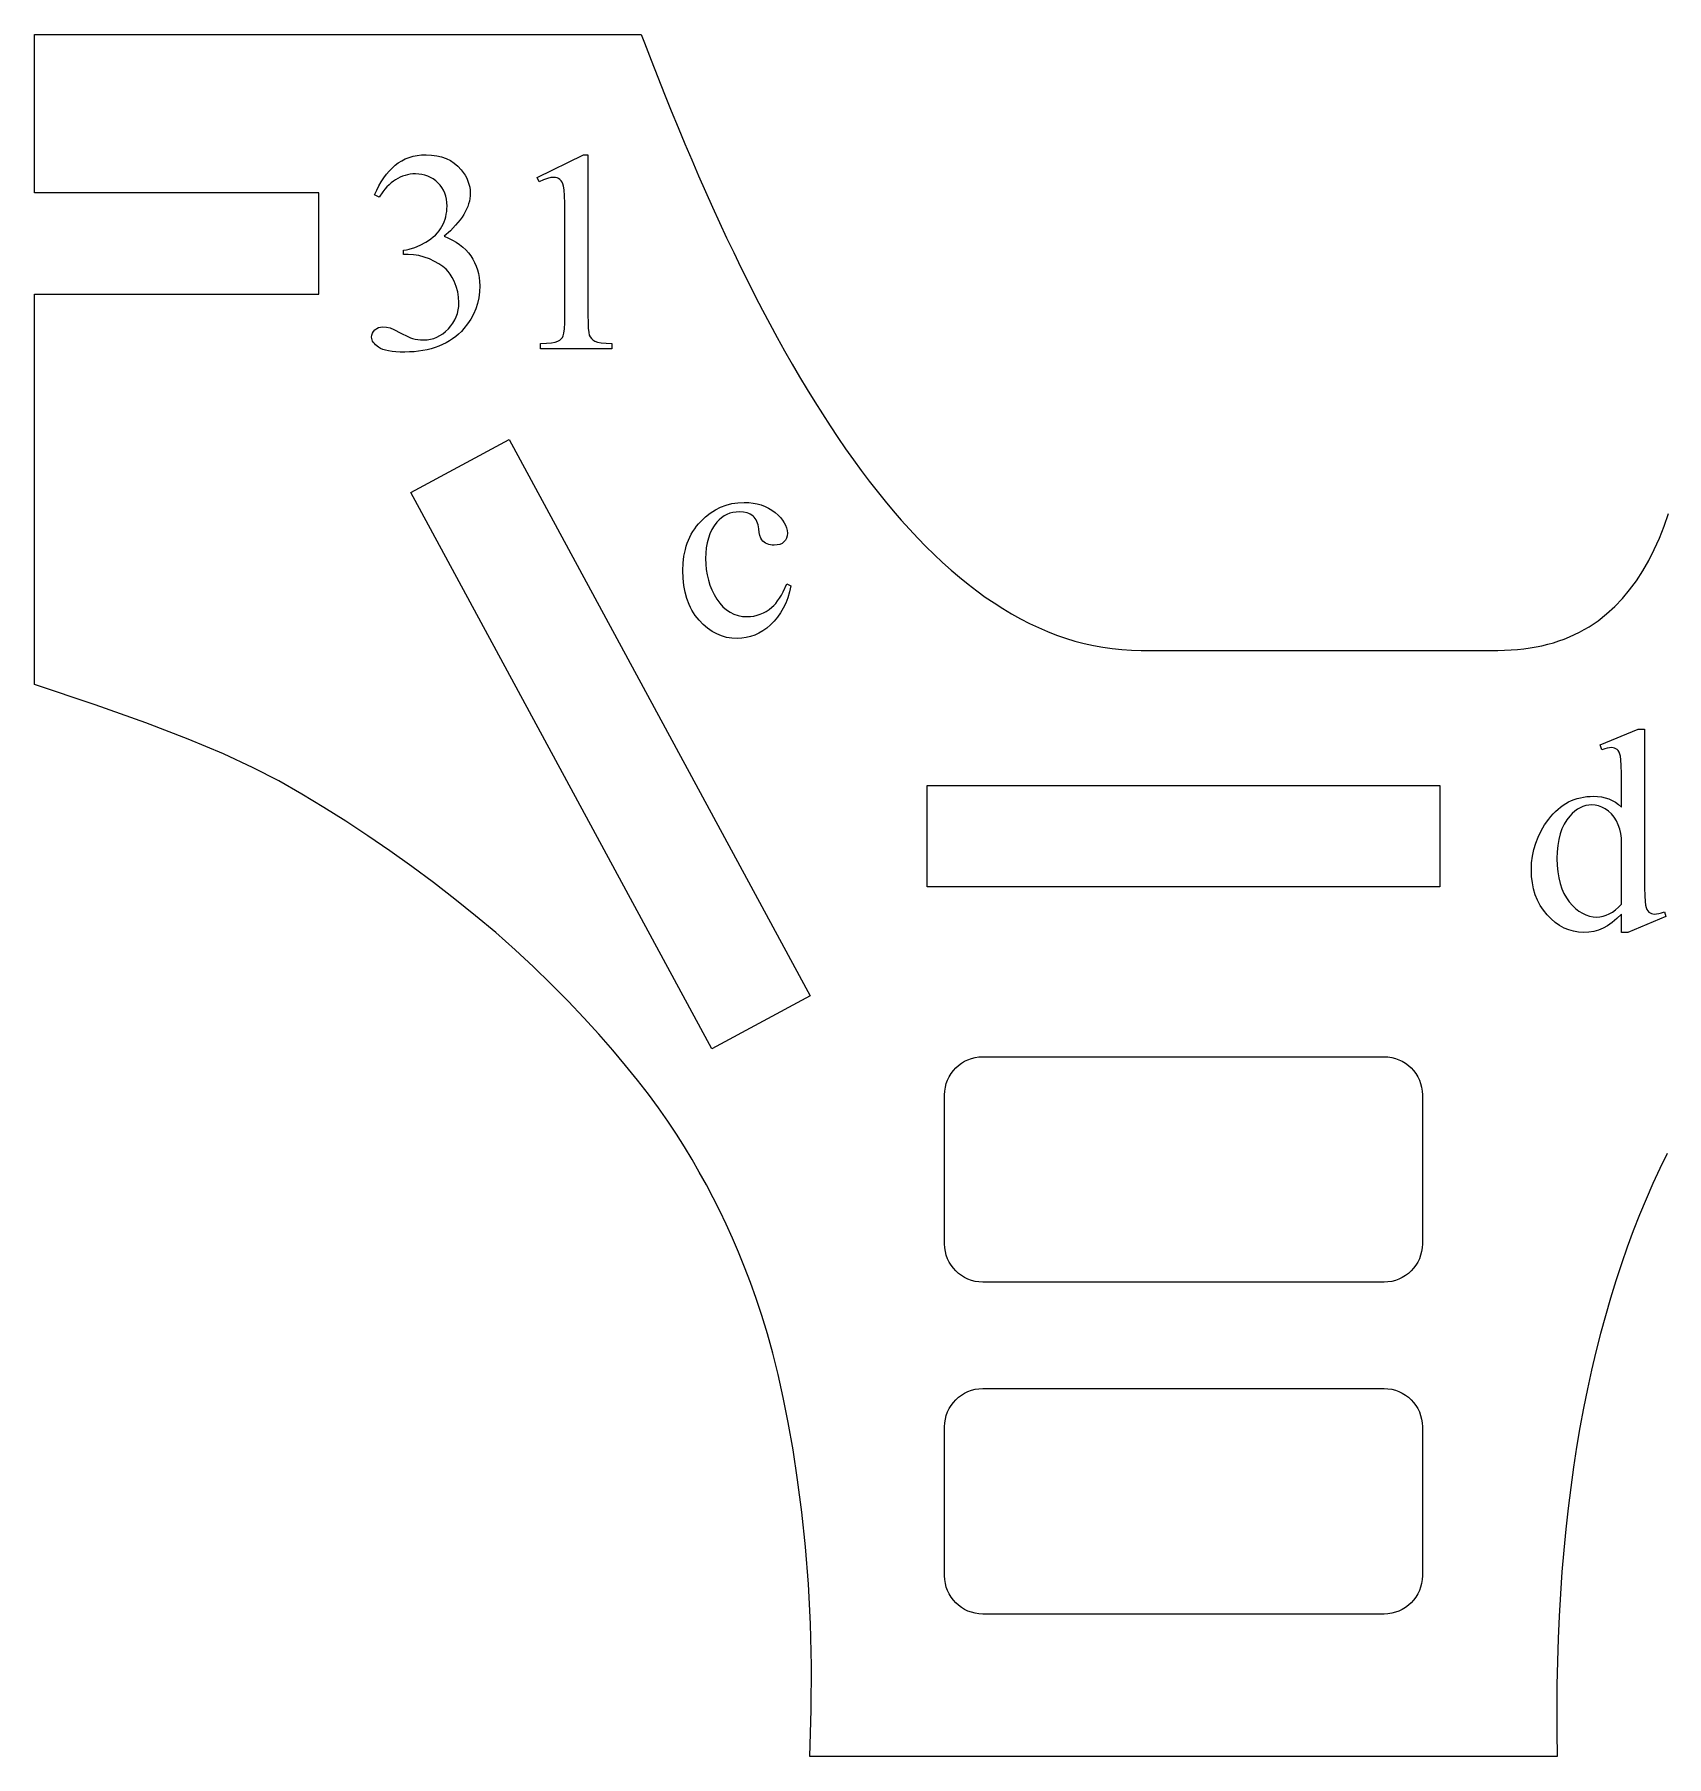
# Model space of a CAD drawing. Extents: x -27 to 581, y 232 to 579.
# Drawn here: x 382.6 to 432.1, y 320.7 to 373 of the extents above; entities that cross this region are included whole.
import ezdxf

# ---------------------------------------------------------------- set-up
doc = ezdxf.new("R2010")
doc.units = 0
doc.header["$MEASUREMENT"] = 0
doc.layers.get('0').update_dxf_attribs({"linetype": 'CONTINUOUS'})

msp = doc.modelspace()

# ---------------------------------------------------------------- linework, layer by layer
at = {"color": 1, "ltscale": 0.120145}
msp.add_line((382.601135, 368.146393), (382.601135, 372.952209), dxfattribs=at)
at = {"color": 1, "ltscale": 0.459972}
msp.add_line((382.601135, 372.952209), (401, 372.952209), dxfattribs=at)
at = {"color": 1, "ltscale": 0.006889}
msp.add_line((401, 372.952209), (401.097565, 372.694519), dxfattribs=at)
at = {"color": 1, "ltscale": 0.014011}
msp.add_line((401.097565, 372.694519), (401.298706, 372.171417), dxfattribs=at)
at = {"color": 1, "ltscale": 0.013899}
msp.add_line((401.298706, 372.171417), (401.500977, 371.653564), dxfattribs=at)
at = {"color": 1, "ltscale": 0.013784}
msp.add_line((401.500977, 371.653564), (401.704376, 371.141113), dxfattribs=at)
at = {"color": 1, "ltscale": 0.013667}
msp.add_line((401.704376, 371.141113), (401.908905, 370.634155), dxfattribs=at)
at = {"color": 1, "ltscale": 0.013548}
msp.add_line((401.908905, 370.634155), (402.114594, 370.132782), dxfattribs=at)
at = {"color": 1, "ltscale": 0.013427}
msp.add_line((402.114594, 370.132782), (402.321442, 369.637146), dxfattribs=at)
at = {"color": 1, "ltscale": 0.013305}
msp.add_line((402.321442, 369.637146), (402.52948, 369.147278), dxfattribs=at)
at = {"color": 1, "ltscale": 0.01318}
msp.add_line((402.52948, 369.147278), (402.738708, 368.663361), dxfattribs=at)
at = {"color": 1, "ltscale": 0.013054}
msp.add_line((402.738708, 368.663361), (402.949127, 368.185455), dxfattribs=at)
at = {"color": 1, "ltscale": 0.215569}
for p, q in [((391.223877, 368.146393), (382.601135, 368.146393)), ((382.601135, 365.074402), (391.223877, 365.074402))]:
    msp.add_line(p, q, dxfattribs=at)
at = {"color": 1, "ltscale": 0.0768}
msp.add_line((391.223877, 365.074402), (391.223877, 368.146393), dxfattribs=at)
at = {"color": 1, "ltscale": 0.012927}
msp.add_line((402.949127, 368.185455), (403.160767, 367.713654), dxfattribs=at)
at = {"color": 1, "ltscale": 0.012798}
msp.add_line((403.160767, 367.713654), (403.373657, 367.248108), dxfattribs=at)
at = {"color": 1, "ltscale": 0.012666}
msp.add_line((403.373657, 367.248108), (403.587769, 366.78894), dxfattribs=at)
at = {"color": 1, "ltscale": 0.012534}
msp.add_line((403.587769, 366.78894), (403.803131, 366.336182), dxfattribs=at)
at = {"color": 1, "ltscale": 0.0124}
msp.add_line((403.803131, 366.336182), (404.019745, 365.889984), dxfattribs=at)
at = {"color": 1, "ltscale": 0.012264}
msp.add_line((404.019745, 365.889984), (404.237671, 365.45047), dxfattribs=at)
at = {"color": 1, "ltscale": 0.295752}
msp.add_line((382.601135, 353.244324), (382.601135, 365.074402), dxfattribs=at)
at = {"color": 1, "ltscale": 0.012127}
msp.add_line((404.237671, 365.45047), (404.456879, 365.017731), dxfattribs=at)
at = {"color": 1, "ltscale": 0.011989}
msp.add_line((404.456879, 365.017731), (404.677368, 364.591858), dxfattribs=at)
at = {"color": 1, "ltscale": 0.01185}
msp.add_line((404.677368, 364.591858), (404.8992, 364.172974), dxfattribs=at)
at = {"color": 1, "ltscale": 0.011709}
msp.add_line((404.8992, 364.172974), (405.122345, 363.761169), dxfattribs=at)
at = {"color": 1, "ltscale": 0.011568}
msp.add_line((405.122345, 363.761169), (405.346832, 363.356567), dxfattribs=at)
at = {"color": 1, "ltscale": 0.011425}
msp.add_line((405.346832, 363.356567), (405.572662, 362.959259), dxfattribs=at)
at = {"color": 1, "ltscale": 0.011281}
msp.add_line((405.572662, 362.959259), (405.799866, 362.569397), dxfattribs=at)
at = {"color": 1, "ltscale": 0.011138}
msp.add_line((405.799866, 362.569397), (406.028473, 362.187012), dxfattribs=at)
at = {"color": 1, "ltscale": 0.010992}
msp.add_line((406.028473, 362.187012), (406.258453, 361.812286), dxfattribs=at)
at = {"color": 1, "ltscale": 0.010846}
msp.add_line((406.258453, 361.812286), (406.489838, 361.445282), dxfattribs=at)
at = {"color": 1, "ltscale": 0.0107}
msp.add_line((406.489838, 361.445282), (406.722626, 361.086121), dxfattribs=at)
at = {"color": 1, "ltscale": 0.010554}
msp.add_line((406.722626, 361.086121), (406.956848, 360.734894), dxfattribs=at)
at = {"color": 1, "ltscale": 0.010407}
msp.add_line((406.956848, 360.734894), (407.192505, 360.391724), dxfattribs=at)
at = {"color": 1, "ltscale": 0.010261}
msp.add_line((407.192505, 360.391724), (407.429626, 360.056702), dxfattribs=at)
at = {"color": 1, "ltscale": 0.010114}
msp.add_line((407.429626, 360.056702), (407.668213, 359.72998), dxfattribs=at)
at = {"color": 1, "ltscale": 0.009969}
msp.add_line((407.668213, 359.72998), (407.908295, 359.411591), dxfattribs=at)
at = {"color": 1, "ltscale": 0.009823}
msp.add_line((407.908295, 359.411591), (408.149841, 359.101685), dxfattribs=at)
at = {"color": 1, "ltscale": 0.009678}
msp.add_line((408.149841, 359.101685), (408.392883, 358.800385), dxfattribs=at)
at = {"color": 1, "ltscale": 0.009534}
msp.add_line((408.392883, 358.800385), (408.637451, 358.507782), dxfattribs=at)
at = {"color": 1, "ltscale": 0.009392}
msp.add_line((408.637451, 358.507782), (408.883575, 358.223969), dxfattribs=at)
at = {"color": 1, "ltscale": 0.00925}
msp.add_line((408.883575, 358.223969), (409.131195, 357.949066), dxfattribs=at)
at = {"color": 1, "ltscale": 0.010083}
msp.add_line((432.012726, 358.045502), (432.146484, 358.425995), dxfattribs=at)
at = {"color": 1, "ltscale": 0.009111}
msp.add_line((409.131195, 357.949066), (409.380402, 357.683167), dxfattribs=at)
at = {"color": 1, "ltscale": 0.008973}
msp.add_line((409.380402, 357.683167), (409.631165, 357.426392), dxfattribs=at)
at = {"color": 1, "ltscale": 0.009546}
msp.add_line((431.711731, 357.332367), (431.86792, 357.680817), dxfattribs=at)
at = {"color": 1, "ltscale": 0.00981}
msp.add_line((431.86792, 357.680817), (432.012726, 358.045502), dxfattribs=at)
at = {"color": 1, "ltscale": 0.008837}
msp.add_line((409.631165, 357.426392), (409.883484, 357.178833), dxfattribs=at)
at = {"color": 1, "ltscale": 0.008705}
msp.add_line((409.883484, 357.178833), (410.137421, 356.940613), dxfattribs=at)
at = {"color": 1, "ltscale": 0.009297}
msp.add_line((431.543793, 357.000549), (431.711731, 357.332367), dxfattribs=at)
at = {"color": 1, "ltscale": 0.008574}
msp.add_line((410.137421, 356.940613), (410.392944, 356.711853), dxfattribs=at)
at = {"color": 1, "ltscale": 0.008448}
msp.add_line((410.392944, 356.711853), (410.650085, 356.492615), dxfattribs=at)
at = {"color": 1, "ltscale": 0.008856}
msp.add_line((431.171295, 356.388336), (431.36377, 356.68573), dxfattribs=at)
at = {"color": 1, "ltscale": 0.009066}
msp.add_line((431.36377, 356.68573), (431.543793, 357.000549), dxfattribs=at)
at = {"color": 1, "ltscale": 0.008325}
msp.add_line((410.650085, 356.492615), (410.908875, 356.28302), dxfattribs=at)
at = {"color": 1, "ltscale": 0.008206}
msp.add_line((410.908875, 356.28302), (411.169281, 356.083221), dxfattribs=at)
at = {"color": 1, "ltscale": 0.008671}
msp.add_line((430.966003, 356.108765), (431.171295, 356.388336), dxfattribs=at)
at = {"color": 1, "ltscale": 0.008092}
msp.add_line((411.169281, 356.083221), (411.431366, 355.89328), dxfattribs=at)
at = {"color": 1, "ltscale": 0.007982}
msp.add_line((411.431366, 355.89328), (411.695099, 355.713287), dxfattribs=at)
at = {"color": 1, "ltscale": 0.007878}
msp.add_line((411.695099, 355.713287), (411.96048, 355.543396), dxfattribs=at)
at = {"color": 1, "ltscale": 0.008311}
msp.add_line((430.269684, 355.38092), (430.515533, 355.604675), dxfattribs=at)
at = {"color": 1, "ltscale": 0.008394}
msp.add_line((430.515533, 355.604675), (430.747528, 355.847412), dxfattribs=at)
at = {"color": 1, "ltscale": 0.008516}
msp.add_line((430.747528, 355.847412), (430.966003, 356.108765), dxfattribs=at)
at = {"color": 1, "ltscale": 0.00778}
msp.add_line((411.96048, 355.543396), (412.2276, 355.383698), dxfattribs=at)
at = {"color": 1, "ltscale": 0.007688}
msp.add_line((412.2276, 355.383698), (412.496399, 355.234283), dxfattribs=at)
at = {"color": 1, "ltscale": 0.007603}
msp.add_line((412.496399, 355.234283), (412.766907, 355.095276), dxfattribs=at)
at = {"color": 1, "ltscale": 0.007526}
msp.add_line((412.766907, 355.095276), (413.039154, 354.966766), dxfattribs=at)
at = {"color": 1, "ltscale": 0.008272}
msp.add_line((429.734863, 354.992126), (430.009552, 355.176605), dxfattribs=at)
at = {"color": 1, "ltscale": 0.008269}
msp.add_line((430.009552, 355.176605), (430.269684, 355.38092), dxfattribs=at)
at = {"color": 1, "ltscale": 0.007457}
msp.add_line((413.039154, 354.966766), (413.313141, 354.848877), dxfattribs=at)
at = {"color": 1, "ltscale": 0.007396}
msp.add_line((413.313141, 354.848877), (413.588867, 354.741699), dxfattribs=at)
at = {"color": 1, "ltscale": 0.007344}
msp.add_line((413.588867, 354.741699), (413.866394, 354.645355), dxfattribs=at)
at = {"color": 1, "ltscale": 0.007301}
msp.add_line((413.866394, 354.645355), (414.14566, 354.559967), dxfattribs=at)
at = {"color": 1, "ltscale": 0.007268}
msp.add_line((414.14566, 354.559967), (414.426727, 354.485596), dxfattribs=at)
at = {"color": 1, "ltscale": 0.004366}
msp.add_line((428.65329, 354.508148), (428.819611, 354.561462), dxfattribs=at)
at = {"color": 1, "ltscale": 0.004314}
msp.add_line((428.819611, 354.561462), (428.981903, 354.620148), dxfattribs=at)
at = {"color": 1, "ltscale": 0.004269}
msp.add_line((428.981903, 354.620148), (429.140228, 354.684143), dxfattribs=at)
at = {"color": 1, "ltscale": 0.004231}
msp.add_line((429.140228, 354.684143), (429.294647, 354.753387), dxfattribs=at)
at = {"color": 1, "ltscale": 0.004198}
msp.add_line((429.294647, 354.753387), (429.44519, 354.82782), dxfattribs=at)
at = {"color": 1, "ltscale": 0.004173}
msp.add_line((429.44519, 354.82782), (429.591919, 354.90741), dxfattribs=at)
at = {"color": 1, "ltscale": 0.004154}
msp.add_line((429.591919, 354.90741), (429.734863, 354.992126), dxfattribs=at)
at = {"color": 1, "ltscale": 0.007246}
msp.add_line((414.426727, 354.485596), (414.709595, 354.422363), dxfattribs=at)
at = {"color": 1, "ltscale": 0.007235}
for p, q in [((414.709595, 354.422363), (414.994293, 354.370422)), ((414.994293, 354.370422), (415.280823, 354.329803))]:
    msp.add_line(p, q, dxfattribs=at)
at = {"color": 1, "ltscale": 0.007245}
msp.add_line((415.280823, 354.329803), (415.569153, 354.30069), dxfattribs=at)
at = {"color": 1, "ltscale": 0.007269}
msp.add_line((415.569153, 354.30069), (415.859375, 354.283112), dxfattribs=at)
at = {"color": 1, "ltscale": 0.007303}
msp.add_line((415.859375, 354.283112), (416.151428, 354.277252), dxfattribs=at)
at = {"color": 1, "ltscale": 0.270438}
msp.add_line((416.151428, 354.277252), (426.968964, 354.277252), dxfattribs=at)
at = {"color": 1, "ltscale": 0.005109}
msp.add_line((426.968964, 354.277252), (427.173309, 354.280151), dxfattribs=at)
at = {"color": 1, "ltscale": 0.005004}
msp.add_line((427.173309, 354.280151), (427.37326, 354.288879), dxfattribs=at)
at = {"color": 1, "ltscale": 0.004903}
msp.add_line((427.37326, 354.288879), (427.568848, 354.303345), dxfattribs=at)
at = {"color": 1, "ltscale": 0.004809}
msp.add_line((427.568848, 354.303345), (427.760132, 354.323517), dxfattribs=at)
at = {"color": 1, "ltscale": 0.00472}
msp.add_line((427.760132, 354.323517), (427.947144, 354.349335), dxfattribs=at)
at = {"color": 1, "ltscale": 0.004636}
msp.add_line((427.947144, 354.349335), (428.129913, 354.380768), dxfattribs=at)
at = {"color": 1, "ltscale": 0.004559}
msp.add_line((428.129913, 354.380768), (428.308502, 354.417725), dxfattribs=at)
at = {"color": 1, "ltscale": 0.004488}
msp.add_line((428.308502, 354.417725), (428.482941, 354.460205), dxfattribs=at)
at = {"color": 1, "ltscale": 0.004424}
msp.add_line((428.482941, 354.460205), (428.65329, 354.508148), dxfattribs=at)
at = {"color": 1, "ltscale": 0.048484}
msp.add_line((384.439819, 352.627594), (382.601135, 353.244324), dxfattribs=at)
at = {"color": 1, "ltscale": 0.040829}
msp.add_line((385.97821, 352.079376), (384.439819, 352.627594), dxfattribs=at)
at = {"color": 1, "ltscale": 0.034337}
msp.add_line((387.260376, 351.586975), (385.97821, 352.079376), dxfattribs=at)
at = {"color": 1, "ltscale": 0.029016}
msp.add_line((388.330505, 351.137604), (387.260376, 351.586975), dxfattribs=at)
at = {"color": 1, "ltscale": 0.024869}
msp.add_line((389.232697, 350.718567), (388.330505, 351.137604), dxfattribs=at)
at = {"color": 1, "ltscale": 0.021896}
msp.add_line((390.011139, 350.317139), (389.232697, 350.718567), dxfattribs=at)
at = {"color": 1, "ltscale": 0.020088}
msp.add_line((390.70993, 349.920502), (390.011139, 350.317139), dxfattribs=at)
at = {"color": 1, "ltscale": 0.019423}
msp.add_line((391.37326, 349.515991), (390.70993, 349.920502), dxfattribs=at)
at = {"color": 1, "ltscale": 0.019677}
msp.add_line((392.037201, 349.093262), (391.37326, 349.515991), dxfattribs=at)
at = {"color": 1, "ltscale": 0.020028}
msp.add_line((392.705719, 348.651825), (392.037201, 349.093262), dxfattribs=at)
at = {"color": 1, "ltscale": 0.020273}
msp.add_line((393.374756, 348.193604), (392.705719, 348.651825), dxfattribs=at)
at = {"color": 1, "ltscale": 0.020413}
msp.add_line((394.040253, 347.72049), (393.374756, 348.193604), dxfattribs=at)
at = {"color": 1, "ltscale": 0.020448}
msp.add_line((394.69809, 347.234467), (394.040253, 347.72049), dxfattribs=at)
at = {"color": 1, "ltscale": 0.020381}
msp.add_line((395.344269, 346.737427), (394.69809, 347.234467), dxfattribs=at)
at = {"color": 1, "ltscale": 0.020211}
msp.add_line((395.97467, 346.231323), (395.344269, 346.737427), dxfattribs=at)
at = {"color": 1, "ltscale": 0.019942}
msp.add_line((396.585266, 345.718048), (395.97467, 346.231323), dxfattribs=at)
at = {"color": 1, "ltscale": 0.019581}
msp.add_line((397.172455, 345.199738), (396.585266, 345.718048), dxfattribs=at)
at = {"color": 1, "ltscale": 0.019152}
msp.add_line((397.734711, 344.679413), (397.172455, 345.199738), dxfattribs=at)
at = {"color": 1, "ltscale": 0.01866}
msp.add_line((398.270966, 344.160217), (397.734711, 344.679413), dxfattribs=at)
at = {"color": 1, "ltscale": 0.018105}
msp.add_line((398.780243, 343.645355), (398.270966, 344.160217), dxfattribs=at)
at = {"color": 1, "ltscale": 0.017482}
msp.add_line((399.261475, 343.138), (398.780243, 343.645355), dxfattribs=at)
at = {"color": 1, "ltscale": 0.01679}
msp.add_line((399.713593, 342.641357), (399.261475, 343.138), dxfattribs=at)
at = {"color": 1, "ltscale": 0.01603}
msp.add_line((400.13562, 342.1586), (399.713593, 342.641357), dxfattribs=at)
at = {"color": 1, "ltscale": 0.015199}
msp.add_line((400.526459, 341.692902), (400.13562, 342.1586), dxfattribs=at)
at = {"color": 1, "ltscale": 0.014327}
msp.add_line((400.885803, 341.24649), (400.526459, 341.692902), dxfattribs=at)
at = {"color": 1, "ltscale": 0.013534}
msp.add_line((401.216034, 340.817505), (400.885803, 341.24649), dxfattribs=at)
at = {"color": 1, "ltscale": 0.01285}
msp.add_line((401.520264, 340.403198), (401.216034, 340.817505), dxfattribs=at)
at = {"color": 1, "ltscale": 0.012277}
msp.add_line((401.801605, 340.000702), (401.520264, 340.403198), dxfattribs=at)
at = {"color": 1, "ltscale": 0.011812}
msp.add_line((402.063171, 339.607239), (401.801605, 340.000702), dxfattribs=at)
at = {"color": 1, "ltscale": 0.011453}
msp.add_line((402.308014, 339.220032), (402.063171, 339.607239), dxfattribs=at)
at = {"color": 1, "ltscale": 0.011202}
msp.add_line((402.539246, 338.836243), (402.308014, 339.220032), dxfattribs=at)
at = {"color": 1, "ltscale": 0.01257}
msp.add_line((432.102539, 339.021515), (431.883057, 338.569153), dxfattribs=at)
at = {"color": 1, "ltscale": 0.011055}
msp.add_line((402.759979, 338.453064), (402.539246, 338.836243), dxfattribs=at)
at = {"color": 1, "ltscale": 0.011005}
msp.add_line((402.972931, 338.06778), (402.759979, 338.453064), dxfattribs=at)
at = {"color": 1, "ltscale": 0.012689}
msp.add_line((431.883057, 338.569153), (431.670624, 338.108185), dxfattribs=at)
at = {"color": 1, "ltscale": 0.011024}
msp.add_line((403.179077, 337.677979), (402.972931, 338.06778), dxfattribs=at)
at = {"color": 1, "ltscale": 0.012815}
msp.add_line((431.670624, 338.108185), (431.465271, 337.638519), dxfattribs=at)
at = {"color": 1, "ltscale": 0.011106}
msp.add_line((403.379028, 337.281281), (403.179077, 337.677979), dxfattribs=at)
at = {"color": 1, "ltscale": 0.012947}
msp.add_line((431.465271, 337.638519), (431.267029, 337.160095), dxfattribs=at)
at = {"color": 1, "ltscale": 0.011251}
msp.add_line((403.573395, 336.875397), (403.379028, 337.281281), dxfattribs=at)
at = {"color": 1, "ltscale": 0.01146}
msp.add_line((403.762817, 336.457977), (403.573395, 336.875397), dxfattribs=at)
at = {"color": 1, "ltscale": 0.013083}
msp.add_line((431.267029, 337.160095), (431.075958, 336.672882), dxfattribs=at)
at = {"color": 1, "ltscale": 0.011734}
msp.add_line((403.947906, 336.026642), (403.762817, 336.457977), dxfattribs=at)
at = {"color": 1, "ltscale": 0.013226}
msp.add_line((431.075958, 336.672882), (430.89212, 336.176819), dxfattribs=at)
at = {"color": 1, "ltscale": 0.012072}
msp.add_line((404.129211, 335.579071), (403.947906, 336.026642), dxfattribs=at)
at = {"color": 1, "ltscale": 0.013375}
msp.add_line((430.89212, 336.176819), (430.715546, 335.671814), dxfattribs=at)
at = {"color": 1, "ltscale": 0.012476}
msp.add_line((404.307404, 335.112915), (404.129211, 335.579071), dxfattribs=at)
at = {"color": 1, "ltscale": 0.013528}
msp.add_line((430.715546, 335.671814), (430.546265, 335.157867), dxfattribs=at)
at = {"color": 1, "ltscale": 0.012961}
msp.add_line((404.48288, 334.625092), (404.307404, 335.112915), dxfattribs=at)
at = {"color": 1, "ltscale": 0.013687}
msp.add_line((430.546265, 335.157867), (430.384338, 334.634888), dxfattribs=at)
at = {"color": 1, "ltscale": 0.013595}
msp.add_line((404.655396, 334.109375), (404.48288, 334.625092), dxfattribs=at)
at = {"color": 1, "ltscale": 0.013852}
msp.add_line((430.384338, 334.634888), (430.229797, 334.102814), dxfattribs=at)
at = {"color": 1, "ltscale": 0.014401}
msp.add_line((404.824463, 333.558716), (404.655396, 334.109375), dxfattribs=at)
at = {"color": 1, "ltscale": 0.01402}
msp.add_line((430.229797, 334.102814), (430.082703, 333.561646), dxfattribs=at)
at = {"color": 1, "ltscale": 0.015378}
msp.add_line((404.989685, 332.966187), (404.824463, 333.558716), dxfattribs=at)
at = {"color": 1, "ltscale": 0.014195}
msp.add_line((430.082703, 333.561646), (429.943085, 333.011292), dxfattribs=at)
at = {"color": 1, "ltscale": 0.016532}
msp.add_line((405.150574, 332.324768), (404.989685, 332.966187), dxfattribs=at)
at = {"color": 1, "ltscale": 0.014375}
msp.add_line((429.943085, 333.011292), (429.811005, 332.45166), dxfattribs=at)
at = {"color": 1, "ltscale": 0.017864}
msp.add_line((405.306702, 331.627472), (405.150574, 332.324768), dxfattribs=at)
at = {"color": 1, "ltscale": 0.014559}
msp.add_line((429.811005, 332.45166), (429.686493, 331.882751), dxfattribs=at)
at = {"color": 1, "ltscale": 0.019375}
msp.add_line((405.457611, 330.86731), (405.306702, 331.627472), dxfattribs=at)
at = {"color": 1, "ltscale": 0.014749}
msp.add_line((429.686493, 331.882751), (429.56958, 331.304504), dxfattribs=at)
at = {"color": 1, "ltscale": 0.014943}
msp.add_line((429.56958, 331.304504), (429.460358, 330.716858), dxfattribs=at)
at = {"color": 1, "ltscale": 0.021066}
msp.add_line((405.602875, 330.037292), (405.457611, 330.86731), dxfattribs=at)
at = {"color": 1, "ltscale": 0.015142}
msp.add_line((429.460358, 330.716858), (429.358826, 330.119751), dxfattribs=at)
at = {"color": 1, "ltscale": 0.022901}
msp.add_line((405.741241, 329.131744), (405.602875, 330.037292), dxfattribs=at)
at = {"color": 1, "ltscale": 0.015346}
msp.add_line((429.358826, 330.119751), (429.265045, 329.513123), dxfattribs=at)
at = {"color": 1, "ltscale": 0.015555}
msp.add_line((429.265045, 329.513123), (429.179047, 328.896912), dxfattribs=at)
at = {"color": 1, "ltscale": 0.024737}
msp.add_line((405.868347, 328.150482), (405.741241, 329.131744), dxfattribs=at)
at = {"color": 1, "ltscale": 0.015766}
msp.add_line((429.179047, 328.896912), (429.100922, 328.271118), dxfattribs=at)
at = {"color": 1, "ltscale": 0.026541}
msp.add_line((405.979034, 327.094635), (405.868347, 328.150482), dxfattribs=at)
at = {"color": 1, "ltscale": 0.015984}
msp.add_line((429.100922, 328.271118), (429.03067, 327.63562), dxfattribs=at)
at = {"color": 1, "ltscale": 0.016206}
msp.add_line((429.03067, 327.63562), (428.968323, 326.990387), dxfattribs=at)
at = {"color": 1, "ltscale": 0.02832}
msp.add_line((406.068237, 325.965363), (405.979034, 327.094635), dxfattribs=at)
at = {"color": 1, "ltscale": 0.016431}
msp.add_line((428.968323, 326.990387), (428.913971, 326.335388), dxfattribs=at)
at = {"color": 1, "ltscale": 0.030081}
msp.add_line((406.130707, 324.763763), (406.068237, 325.965363), dxfattribs=at)
at = {"color": 1, "ltscale": 0.016662}
msp.add_line((428.913971, 326.335388), (428.867615, 325.670532), dxfattribs=at)
at = {"color": 1, "ltscale": 0.016896}
msp.add_line((428.867615, 325.670532), (428.829346, 324.995789), dxfattribs=at)
at = {"color": 1, "ltscale": 0.017134}
msp.add_line((428.829346, 324.995789), (428.799164, 324.311096), dxfattribs=at)
at = {"color": 1, "ltscale": 0.031829}
msp.add_line((406.161377, 323.490967), (406.130707, 324.763763), dxfattribs=at)
at = {"color": 1, "ltscale": 0.017376}
msp.add_line((428.799164, 324.311096), (428.77713, 323.616394), dxfattribs=at)
at = {"color": 1, "ltscale": 0.03357}
msp.add_line((406.15509, 322.148163), (406.161377, 323.490967), dxfattribs=at)
at = {"color": 1, "ltscale": 0.017623}
msp.add_line((428.77713, 323.616394), (428.763306, 322.911621), dxfattribs=at)
at = {"color": 1, "ltscale": 0.017872}
msp.add_line((428.763306, 322.911621), (428.757721, 322.196777), dxfattribs=at)
at = {"color": 1, "ltscale": 0.018126}
msp.add_line((428.757721, 322.196777), (428.760437, 321.471741), dxfattribs=at)
at = {"color": 1, "ltscale": 0.035314}
msp.add_line((406.106689, 320.73645), (406.15509, 322.148163), dxfattribs=at)
at = {"color": 1, "ltscale": 0.018384}
msp.add_line((428.760437, 321.471741), (428.771454, 320.73645), dxfattribs=at)
at = {"color": 1}
msp.add_line((428.771454, 320.73645), (406.106689, 320.73645), dxfattribs=at)
at = {"color": 18}
for points in [[(392.91452, 368.087067), (392.978119, 368.228394), (393.045807, 368.36145), (393.117523, 368.486176), (393.193268, 368.602631), (393.273102, 368.710785), (393.356934, 368.810638), (393.444855, 368.902191), (393.536804, 368.985474), (393.633698, 369.059631), (393.736328, 369.123901), (393.844757, 369.178314), (393.958954, 369.222809), (394.078918, 369.257416), (394.204651, 369.282135), (394.336151, 369.296967), (394.47345, 369.30191), (394.64151, 369.294891), (394.799469, 369.273773), (394.947357, 369.238617), (395.085144, 369.189362), (395.21283, 369.126038), (395.330444, 369.048645), (395.437958, 368.957184), (395.5354, 368.851654), (395.601105, 368.767029), (395.658051, 368.680939), (395.706238, 368.593414), (395.745667, 368.504395), (395.776337, 368.41394), (395.798218, 368.322021), (395.811371, 368.228638), (395.815765, 368.133789), (395.812653, 368.055023), (395.803406, 367.975952), (395.787964, 367.896545), (395.766388, 367.816803), (395.738586, 367.736725), (395.704651, 367.656311), (395.66452, 367.575562), (395.618225, 367.494507), (395.565765, 367.413086), (395.507111, 367.33136), (395.371338, 367.16687), (395.210846, 367.001099), (395.025665, 366.833954), (395.154358, 366.779144), (395.274963, 366.71875), (395.387451, 366.652771), (395.491852, 366.581207), (395.588165, 366.504089), (395.676361, 366.421387), (395.75647, 366.33313), (395.828491, 366.239258), (395.892212, 366.140503), (395.947449, 366.037506), (395.994171, 365.930237), (396.032379, 365.818726), (396.062134, 365.702972), (396.083374, 365.582977), (396.0961, 365.45874), (396.100342, 365.330231), (396.092926, 365.146454), (396.070618, 364.968903), (396.033447, 364.797607), (395.981415, 364.632538), (395.91452, 364.473724), (395.832733, 364.321136), (395.736115, 364.174774), (395.624603, 364.034668), (395.544922, 363.948242), (395.460876, 363.867401), (395.372467, 363.792145), (395.279724, 363.722443), (395.182648, 363.658325), (395.081207, 363.599792), (394.975433, 363.546844), (394.865326, 363.499451), (394.750824, 363.457642), (394.632019, 363.421387), (394.50885, 363.390717), (394.381317, 363.365631), (394.249451, 363.34613), (394.113251, 363.332184), (393.972687, 363.323822), (393.827789, 363.321045), (393.68811, 363.323303), (393.560059, 363.330078), (393.443604, 363.341339), (393.338776, 363.357147), (393.245544, 363.377441), (393.16394, 363.402283), (393.093964, 363.43161), (393.035583, 363.465454), (392.943573, 363.539001), (392.90744, 363.576782), (392.877869, 363.615204), (392.854889, 363.654297), (392.83844, 363.694061), (392.828583, 363.734467), (392.825317, 363.775543), (392.831543, 363.835297), (392.850281, 363.891296), (392.88147, 363.943604), (392.92514, 363.992188), (392.97757, 364.033081), (393.035034, 364.062286), (393.097565, 364.079803), (393.165131, 364.085632), (393.2724, 364.077148), (393.381775, 364.051666), (393.499634, 364.002289), (393.708862, 363.896606), (393.924438, 363.789886), (394.002747, 363.756836), (394.061432, 363.737335), (394.141327, 363.716888), (394.223907, 363.702271), (394.309113, 363.693512), (394.397003, 363.690613), (394.50354, 363.695831), (394.606598, 363.711578), (394.706116, 363.737793), (394.802124, 363.774475), (394.894623, 363.821686), (394.983582, 363.879364), (395.069031, 363.94751), (395.15097, 364.026184), (395.226135, 364.112), (395.29129, 364.20166), (395.346405, 364.295166), (395.39151, 364.392548), (395.426575, 364.493774), (395.45163, 364.598816), (395.466675, 364.707733), (395.47168, 364.820496), (395.462402, 364.987244), (395.434509, 365.151825), (395.388062, 365.314331), (395.322998, 365.47467), (395.266449, 365.586426), (395.207245, 365.683868), (395.145386, 365.766968), (395.080872, 365.835724), (394.981049, 365.918701), (394.864258, 365.997681), (394.730438, 366.072693), (394.579651, 366.143707), (394.419556, 366.204102), (394.257874, 366.247223), (394.094604, 366.273132), (393.929749, 366.281738), (393.793793, 366.281738), (393.793793, 366.40918), (393.877747, 366.422241), (393.961731, 366.440247), (394.129913, 366.490967), (394.29837, 366.56131), (394.467072, 366.651306), (394.548615, 366.702484), (394.62439, 366.756165), (394.694366, 366.812378), (394.758575, 366.871124), (394.817017, 366.932373), (394.86969, 366.996185), (394.916595, 367.062469), (394.957703, 367.131317), (394.99353, 367.202271), (395.024597, 367.274933), (395.050873, 367.349335), (395.072388, 367.425476), (395.089111, 367.503326), (395.101074, 367.582886), (395.108246, 367.664215), (395.110626, 367.747223), (395.106354, 367.854004), (395.093506, 367.955505), (395.072083, 368.051788), (395.042114, 368.142822), (395.003601, 368.228607), (394.956512, 368.309143), (394.900848, 368.38443), (394.836639, 368.454498), (394.766052, 368.5177), (394.691284, 368.57251), (394.612335, 368.618866), (394.529205, 368.656799), (394.441895, 368.686279), (394.350403, 368.707367), (394.25473, 368.720001), (394.154877, 368.724213), (394.073425, 368.721466), (393.993652, 368.713196), (393.915588, 368.699432), (393.839203, 368.680145), (393.764526, 368.655365), (393.691528, 368.625061), (393.620239, 368.589264), (393.550629, 368.547943), (393.482697, 368.501129), (393.416473, 368.448792), (393.351959, 368.39093), (393.289124, 368.327576), (393.227966, 368.258728), (393.168518, 368.184357), (393.054688, 368.019104)], [(397.841949, 368.618042), (399.243713, 369.30191), (399.383881, 369.30191), (399.383881, 364.438202), (399.386414, 364.218903), (399.393982, 364.045288), (399.406586, 363.917328), (399.424255, 363.835022), (399.44986, 363.778992), (399.486359, 363.729889), (399.533752, 363.687683), (399.592041, 363.652374), (399.672211, 363.623962), (399.785309, 363.602448), (399.931335, 363.58786), (400.11026, 363.580139), (400.11026, 363.422974), (397.943909, 363.422974), (397.943909, 363.580139), (398.12973, 363.587708), (398.27948, 363.601929), (398.393097, 363.622772), (398.470612, 363.650238), (398.525574, 363.683685), (398.571503, 363.722443), (398.608398, 363.766541), (398.636292, 363.815918), (398.656738, 363.893829), (398.671326, 364.023529), (398.680084, 364.204987), (398.683014, 364.438202), (398.683014, 367.547577), (398.680359, 367.833771), (398.672394, 368.06369), (398.659119, 368.237335), (398.640533, 368.354675), (398.62262, 368.418121), (398.598572, 368.472534), (398.568451, 368.517944), (398.532227, 368.554321), (398.490936, 368.582184), (398.445679, 368.602112), (398.396423, 368.614044), (398.343201, 368.618042), (398.256897, 368.609802), (398.155212, 368.585114), (398.038147, 368.543945), (397.90567, 368.486359)], [(405.538757, 356.233795), (405.494751, 356.047119), (405.441345, 355.871552), (405.378479, 355.707031), (405.306213, 355.553619), (405.224487, 355.411285), (405.133362, 355.280029), (405.032806, 355.159882), (404.922852, 355.050781), (404.80661, 354.953735), (404.687347, 354.869598), (404.565033, 354.798401), (404.439667, 354.740173), (404.311218, 354.694885), (404.179749, 354.662506), (404.045197, 354.643097), (403.907623, 354.636627), (403.744598, 354.645325), (403.586914, 354.671417), (403.434509, 354.714874), (403.287445, 354.775757), (403.14566, 354.854004), (403.009216, 354.949646), (402.878052, 355.062683), (402.752228, 355.193085), (402.692535, 355.26416), (402.636719, 355.338318), (402.584778, 355.415497), (402.536652, 355.495728), (402.492371, 355.579041), (402.451965, 355.665405), (402.38266, 355.84726), (402.328766, 356.041321), (402.290283, 356.24762), (402.267181, 356.466095), (402.25946, 356.696808), (402.268005, 356.920807), (402.293579, 357.134064), (402.336243, 357.336548), (402.363953, 357.433777), (402.395935, 357.52832), (402.43219, 357.620148), (402.472687, 357.70929), (402.517456, 357.795776), (402.566498, 357.879547), (402.619812, 357.960632), (402.677399, 358.039032), (402.739227, 358.114746), (402.805328, 358.187775), (402.94519, 358.322174), (403.091919, 358.43866), (403.245453, 358.537231), (403.405853, 358.617859), (403.573059, 358.680603), (403.747131, 358.725403), (403.92804, 358.752258), (404.115753, 358.76123), (404.25592, 358.75647), (404.38974, 358.742249), (404.517181, 358.718506), (404.638245, 358.685303), (404.75293, 358.642578), (404.861237, 358.590393), (404.963196, 358.528687), (405.058777, 358.45752), (405.145386, 358.381226), (405.220459, 358.304199), (405.283966, 358.22644), (405.335938, 358.147949), (405.376343, 358.068726), (405.405212, 357.9888), (405.422546, 357.908112), (405.428314, 357.826721), (405.421814, 357.749847), (405.402313, 357.680695), (405.369781, 357.619232), (405.324249, 357.565491), (405.267029, 357.52179), (405.199463, 357.490601), (405.121552, 357.471893), (405.033295, 357.465668), (404.972565, 357.46817), (404.91568, 357.475739), (404.86264, 357.488342), (404.813446, 357.506012), (404.768127, 357.528717), (404.726654, 357.556458), (404.689026, 357.589233), (404.655212, 357.627075), (404.622162, 357.681763), (404.595215, 357.756622), (404.574402, 357.851685), (404.559662, 357.966888), (404.540131, 358.084778), (404.524506, 358.138123), (404.504974, 358.187775), (404.481506, 358.233704), (404.454132, 358.275909), (404.422821, 358.314423), (404.387604, 358.349182), (404.348663, 358.379059), (404.306122, 358.404938), (404.259979, 358.426849), (404.210266, 358.444763), (404.100098, 358.468658), (403.975586, 358.476624), (403.871979, 358.47171), (403.77356, 358.45697), (403.680298, 358.432434), (403.592224, 358.398041), (403.509308, 358.353851), (403.43161, 358.299805), (403.35907, 358.235962), (403.291687, 358.162292), (403.21106, 358.054047), (403.141144, 357.937439), (403.082031, 357.812439), (403.03363, 357.679108), (402.996002, 357.537415), (402.969116, 357.387329), (402.953003, 357.228912), (402.947632, 357.062103), (402.952972, 356.890503), (402.968994, 356.72403), (402.995697, 356.562622), (403.033112, 356.406372), (403.081177, 356.255188), (403.139954, 356.109161), (403.209412, 355.968201), (403.289551, 355.832397), (403.378815, 355.707428), (403.475525, 355.599152), (403.579773, 355.507538), (403.691498, 355.432556), (403.81076, 355.374268), (403.937469, 355.332611), (404.071716, 355.307617), (404.21347, 355.299286), (404.316193, 355.303741), (404.41629, 355.317078), (404.513733, 355.339294), (404.60849, 355.370422), (404.700623, 355.410461), (404.7901, 355.459381), (404.876923, 355.517181), (404.96106, 355.583893), (405.019287, 355.637726), (405.077087, 355.701508), (405.134491, 355.775238), (405.191498, 355.858917), (405.248138, 355.952576), (405.304352, 356.056183), (405.415588, 356.293274)], [(430.717773, 346.281036), (430.576263, 346.142853), (430.43634, 346.025635), (430.298035, 345.929413), (430.161316, 345.854126), (430.022705, 345.797455), (429.878815, 345.756958), (429.729614, 345.732666), (429.575104, 345.724579), (429.418335, 345.73291), (429.266602, 345.757904), (429.119934, 345.799561), (428.978302, 345.857849), (428.841705, 345.932831), (428.710144, 346.024445), (428.583649, 346.132721), (428.462189, 346.25769), (428.350677, 346.395691), (428.254059, 346.543213), (428.172272, 346.700195), (428.105377, 346.866699), (428.053345, 347.042694), (428.016174, 347.228149), (427.993866, 347.423126), (427.98645, 347.627594), (427.994659, 347.834564), (428.019348, 348.037109), (428.060516, 348.235199), (428.118103, 348.428833), (428.1922, 348.618011), (428.282715, 348.802765), (428.389709, 348.983063), (428.513153, 349.158905), (428.58017, 349.243011), (428.649567, 349.321686), (428.721283, 349.394928), (428.79538, 349.462769), (428.871826, 349.525146), (428.950623, 349.582123), (429.031769, 349.633667), (429.115295, 349.67981), (429.201141, 349.72049), (429.289368, 349.755768), (429.379974, 349.785614), (429.4729, 349.810028), (429.568176, 349.82901), (429.665833, 349.84259), (429.765839, 349.850708), (429.868195, 349.853424), (429.993927, 349.848328), (430.114044, 349.832977), (430.228607, 349.807434), (430.337585, 349.771667), (430.440979, 349.725647), (430.538818, 349.669434), (430.631073, 349.602997), (430.717773, 349.526337), (430.717773, 350.244232), (430.715759, 350.545563), (430.709808, 350.782623), (430.699829, 350.955475), (430.685913, 351.064056), (430.667725, 351.134399), (430.64502, 351.192535), (430.617798, 351.238464), (430.58609, 351.272186), (430.549988, 351.296356), (430.509613, 351.313599), (430.465027, 351.323975), (430.416168, 351.327423), (430.356445, 351.323151), (430.287689, 351.310425), (430.2099, 351.289185), (430.123077, 351.25946), (430.067841, 351.408112), (431.227509, 351.883881), (431.41864, 351.883881), (431.41864, 347.385468), (431.420654, 347.076843), (431.426605, 346.834839), (431.436554, 346.659485), (431.4505, 346.550781), (431.468811, 346.481079), (431.491913, 346.422821), (431.519806, 346.375946), (431.55246, 346.340515), (431.588959, 346.314484), (431.628387, 346.295898), (431.670715, 346.28476), (431.716003, 346.281036), (431.778107, 346.285553), (431.849792, 346.299103), (431.93103, 346.321655), (432.02182, 346.353241), (432.068573, 346.20459), (430.913147, 345.724579), (430.717773, 345.724579)], [(430.717773, 346.578369), (430.717773, 348.583344), (430.698639, 348.724579), (430.666779, 348.859436), (430.622192, 348.987946), (430.56485, 349.110077), (430.495941, 349.22171), (430.416687, 349.318726), (430.327087, 349.401184), (430.227142, 349.468994), (430.122681, 349.521973), (430.019531, 349.559814), (429.917725, 349.582489), (429.81723, 349.590057), (429.725037, 349.584808), (429.635376, 349.569092), (429.548218, 349.542877), (429.463593, 349.506165), (429.3815, 349.458984), (429.30191, 349.401306), (429.224854, 349.33313), (429.15033, 349.254486), (429.059723, 349.137665), (428.981201, 349.008118), (428.914764, 348.865814), (428.860413, 348.710785), (428.818146, 348.542969), (428.787933, 348.362457), (428.769836, 348.169189), (428.763794, 347.963165), (428.769623, 347.754913), (428.78714, 347.559235), (428.816345, 347.376068), (428.857239, 347.205475), (428.90979, 347.047394), (428.97406, 346.901886), (429.049988, 346.76889), (429.137573, 346.648468), (429.232361, 346.541443), (429.329803, 346.4487), (429.429901, 346.370209), (429.532623, 346.306), (429.638031, 346.256042), (429.746094, 346.220367), (429.856781, 346.198975), (429.970154, 346.191833), (430.066406, 346.197876), (430.161835, 346.216003), (430.25647, 346.246185), (430.350342, 346.288483), (430.44339, 346.342834), (430.535645, 346.409271), (430.627106, 346.487793)]]:
    msp.add_lwpolyline(points, close=True, dxfattribs=at)
at = {"color": 5}
for points in [[(406.120056, 343.803192), (403.142181, 342.192139), (394.010773, 359.062073), (396.991821, 360.671844)], [(409.664307, 347.109253), (409.664307, 350.181244), (425.214478, 350.181244), (425.214478, 347.109253)], [(423.521393, 335.120178), (411.356781, 335.120178), (411.238373, 335.12619), (411.123352, 335.14386), (411.012238, 335.172577), (410.90564, 335.211731), (410.804169, 335.260773), (410.708405, 335.319092), (410.618927, 335.386078), (410.536377, 335.461151), (410.461304, 335.543732), (410.394318, 335.633179), (410.335999, 335.728943), (410.286957, 335.830414), (410.247803, 335.937012), (410.219086, 336.048126), (410.201416, 336.163177), (410.195374, 336.281555), (410.195374, 340.796051), (410.201416, 340.914429), (410.219086, 341.02948), (410.247803, 341.140594), (410.286957, 341.247192), (410.335999, 341.348663), (410.394318, 341.444427), (410.461304, 341.533875), (410.536377, 341.616455), (410.618927, 341.691528), (410.708405, 341.758514), (410.804169, 341.816833), (410.90564, 341.865845), (411.012238, 341.905029), (411.123352, 341.933746), (411.238373, 341.951416), (411.356781, 341.957428), (423.521393, 341.957428), (423.639771, 341.951416), (423.754822, 341.933746), (423.865936, 341.905029), (423.972504, 341.865845), (424.073975, 341.816833), (424.169739, 341.758514), (424.259216, 341.691528), (424.341766, 341.616455), (424.41684, 341.533875), (424.483826, 341.444427), (424.542145, 341.348663), (424.591187, 341.247192), (424.630371, 341.140594), (424.659088, 341.02948), (424.676758, 340.914429), (424.68277, 340.796051), (424.68277, 336.281555), (424.676758, 336.163177), (424.659088, 336.048126), (424.630371, 335.937012), (424.591187, 335.830414), (424.542145, 335.728943), (424.483826, 335.633179), (424.41684, 335.543732), (424.341766, 335.461151), (424.259216, 335.386078), (424.169739, 335.319092), (424.073975, 335.260773), (423.972504, 335.211731), (423.865936, 335.172577), (423.754822, 335.14386), (423.639771, 335.12619)], [(423.521393, 325.058258), (411.356781, 325.058258), (411.238373, 325.06427), (411.123352, 325.08194), (411.012238, 325.110657), (410.90564, 325.149841), (410.804169, 325.198853), (410.708405, 325.257172), (410.618927, 325.324158), (410.536377, 325.399231), (410.461304, 325.481812), (410.394318, 325.571259), (410.335999, 325.667023), (410.286957, 325.768494), (410.247803, 325.875092), (410.219086, 325.986206), (410.201416, 326.101257), (410.195374, 326.219635), (410.195374, 330.734131), (410.201416, 330.852539), (410.219086, 330.96756), (410.247803, 331.078674), (410.286957, 331.185272), (410.335999, 331.286743), (410.394318, 331.382507), (410.461304, 331.471985), (410.536377, 331.554535), (410.618927, 331.629608), (410.708405, 331.696594), (410.804169, 331.754913), (410.90564, 331.803955), (411.012238, 331.843109), (411.123352, 331.871826), (411.238373, 331.889496), (411.356781, 331.895508), (423.521393, 331.895508), (423.639771, 331.889496), (423.754822, 331.871826), (423.865936, 331.843109), (423.972504, 331.803955), (424.073975, 331.754913), (424.169739, 331.696594), (424.259216, 331.629608), (424.341766, 331.554535), (424.41684, 331.471985), (424.483826, 331.382507), (424.542145, 331.286743), (424.591187, 331.185272), (424.630371, 331.078674), (424.659088, 330.96756), (424.676758, 330.852539), (424.68277, 330.734131), (424.68277, 326.219635), (424.676758, 326.101257), (424.659088, 325.986206), (424.630371, 325.875092), (424.591187, 325.768494), (424.542145, 325.667023), (424.483826, 325.571259), (424.41684, 325.481812), (424.341766, 325.399231), (424.259216, 325.324158), (424.169739, 325.257172), (424.073975, 325.198853), (423.972504, 325.149841), (423.865936, 325.110657), (423.754822, 325.08194), (423.639771, 325.06427)]]:
    msp.add_lwpolyline(points, close=True, dxfattribs=at)

doc.saveas('drawing.dxf')
